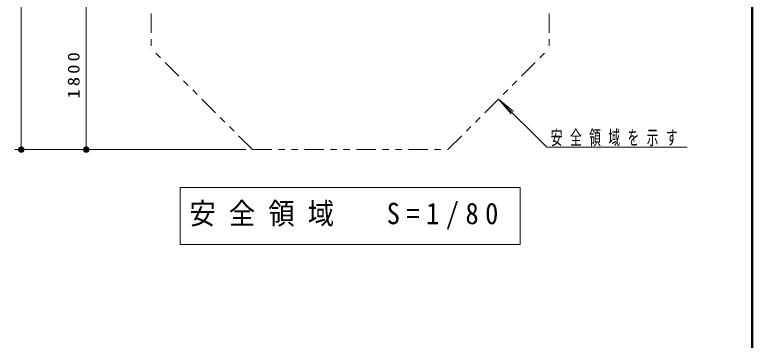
# Model space of a CAD drawing. Units: millimetres on the paper, with parts at other scales. Extents: x -385 to 0, y 0 to 267.
# Drawn here: x -113.5 to 0, y 145.1 to 195.2 of the extents above; entities that cross this region are included whole.
import ezdxf

# ---------------------------------------------------------------- set-up
doc = ezdxf.new("R2010")
doc.units = ezdxf.units.MM
doc.linetypes.add('USER3', pattern=[8, 3, -1, 1, -1, 1, -1])
doc.layers.add('LY_1', color=7, linetype='Continuous', lineweight=13)
doc.layers.add('LY_2', color=7, linetype='Continuous', lineweight=13)
doc.styles.add('ＭＳ ゴシック', font='')
doc.styles.get('ＭＳ ゴシック').set_extended_font_data('MS Gothic')

# ---------------------------------------------------------------- blocks, each defined once
blk = doc.blocks.new('filled_dot')
at = {"color": 0, "linetype": 'Continuous', "lineweight": -2, "const_width": 1.25}
blk.add_lwpolyline([(-0.625, 0, 1), (0.625, 0, 1)], format="xyb", close=True, dxfattribs=at)

msp = doc.modelspace()

# ---------------------------------------------------------------- linework, layer by layer
at = {"layer": 'LY_1'}
for p, q in [((-112.497, 174.464), (-112.497, 234.18)), ((-102.497, 174.464), (-102.497, 196.964)), ((-39.035, 182.252), (-37.106, 179.953)), ((-39.035, 182.252), (-36.737, 180.323)), ((-31.602, 174.819), (-39.035, 182.252)), ((-31.602, 174.819), (-9.997, 174.819)), ((-98.497, 174.464), (-113.497, 174.464)), ((-77.921, 174.464), (-103.497, 174.464)), ((-88.022, 168.616), (-88.022, 159.816)), ((-35.722, 168.616), (-88.022, 168.616)), ((-35.722, 159.816), (-35.722, 168.616)), ((-88.022, 159.816), (-35.722, 159.816))]:
    msp.add_line(p, q, dxfattribs=at)
at = {"layer": 'LY_1', "linetype": 'USER3'}
for p, q in [((-92.497, 219.457), (-92.497, 190.039)), ((-31.247, 219.457), (-31.247, 190.039)), ((-76.921, 174.464), (-92.497, 190.039)), ((-46.823, 174.464), (-31.247, 190.039)), ((-76.921, 174.464), (-46.823, 174.464))]:
    msp.add_line(p, q, dxfattribs=at)
at = {"layer": 'LY_2', "lineweight": 50}
msp.add_line((0, 0), (0, 267), dxfattribs=at)

# ---------------------------------------------------------------- block references
at = {"layer": 'LY_1', "xscale": 0.4, "yscale": 0.4, "rotation": 90}
for p in [(-112.497, 174.464), (-102.497, 174.464)]:
    msp.add_blockref('filled_dot', p, dxfattribs=at)

# ---------------------------------------------------------------- texts
at = {"layer": 'LY_1', "insert": (-103.497, 186.135), "char_height": 1.833, "attachment_point": 8, "rotation": 90, "style": 'ＭＳ ゴシック'}
msp.add_mtext('\\T1.33;\\W1.15;1800', dxfattribs=at)
at = {"layer": 'LY_1', "style": 'ＭＳ ゴシック'}
for s, insert, char_height, attachment_point in [('\\T1.64;\\W0.6;安全領域を示す', (-30.997, 174.969), 2.199, 7), ('\\T1.5;\\W0.9;安全領域\u3000S=1/80', (-86.622, 164.216), 3.299, 4)]:
    msp.add_mtext(s, dxfattribs=dict(at, insert=insert, char_height=char_height, attachment_point=attachment_point))

doc.saveas('drawing.dxf')
